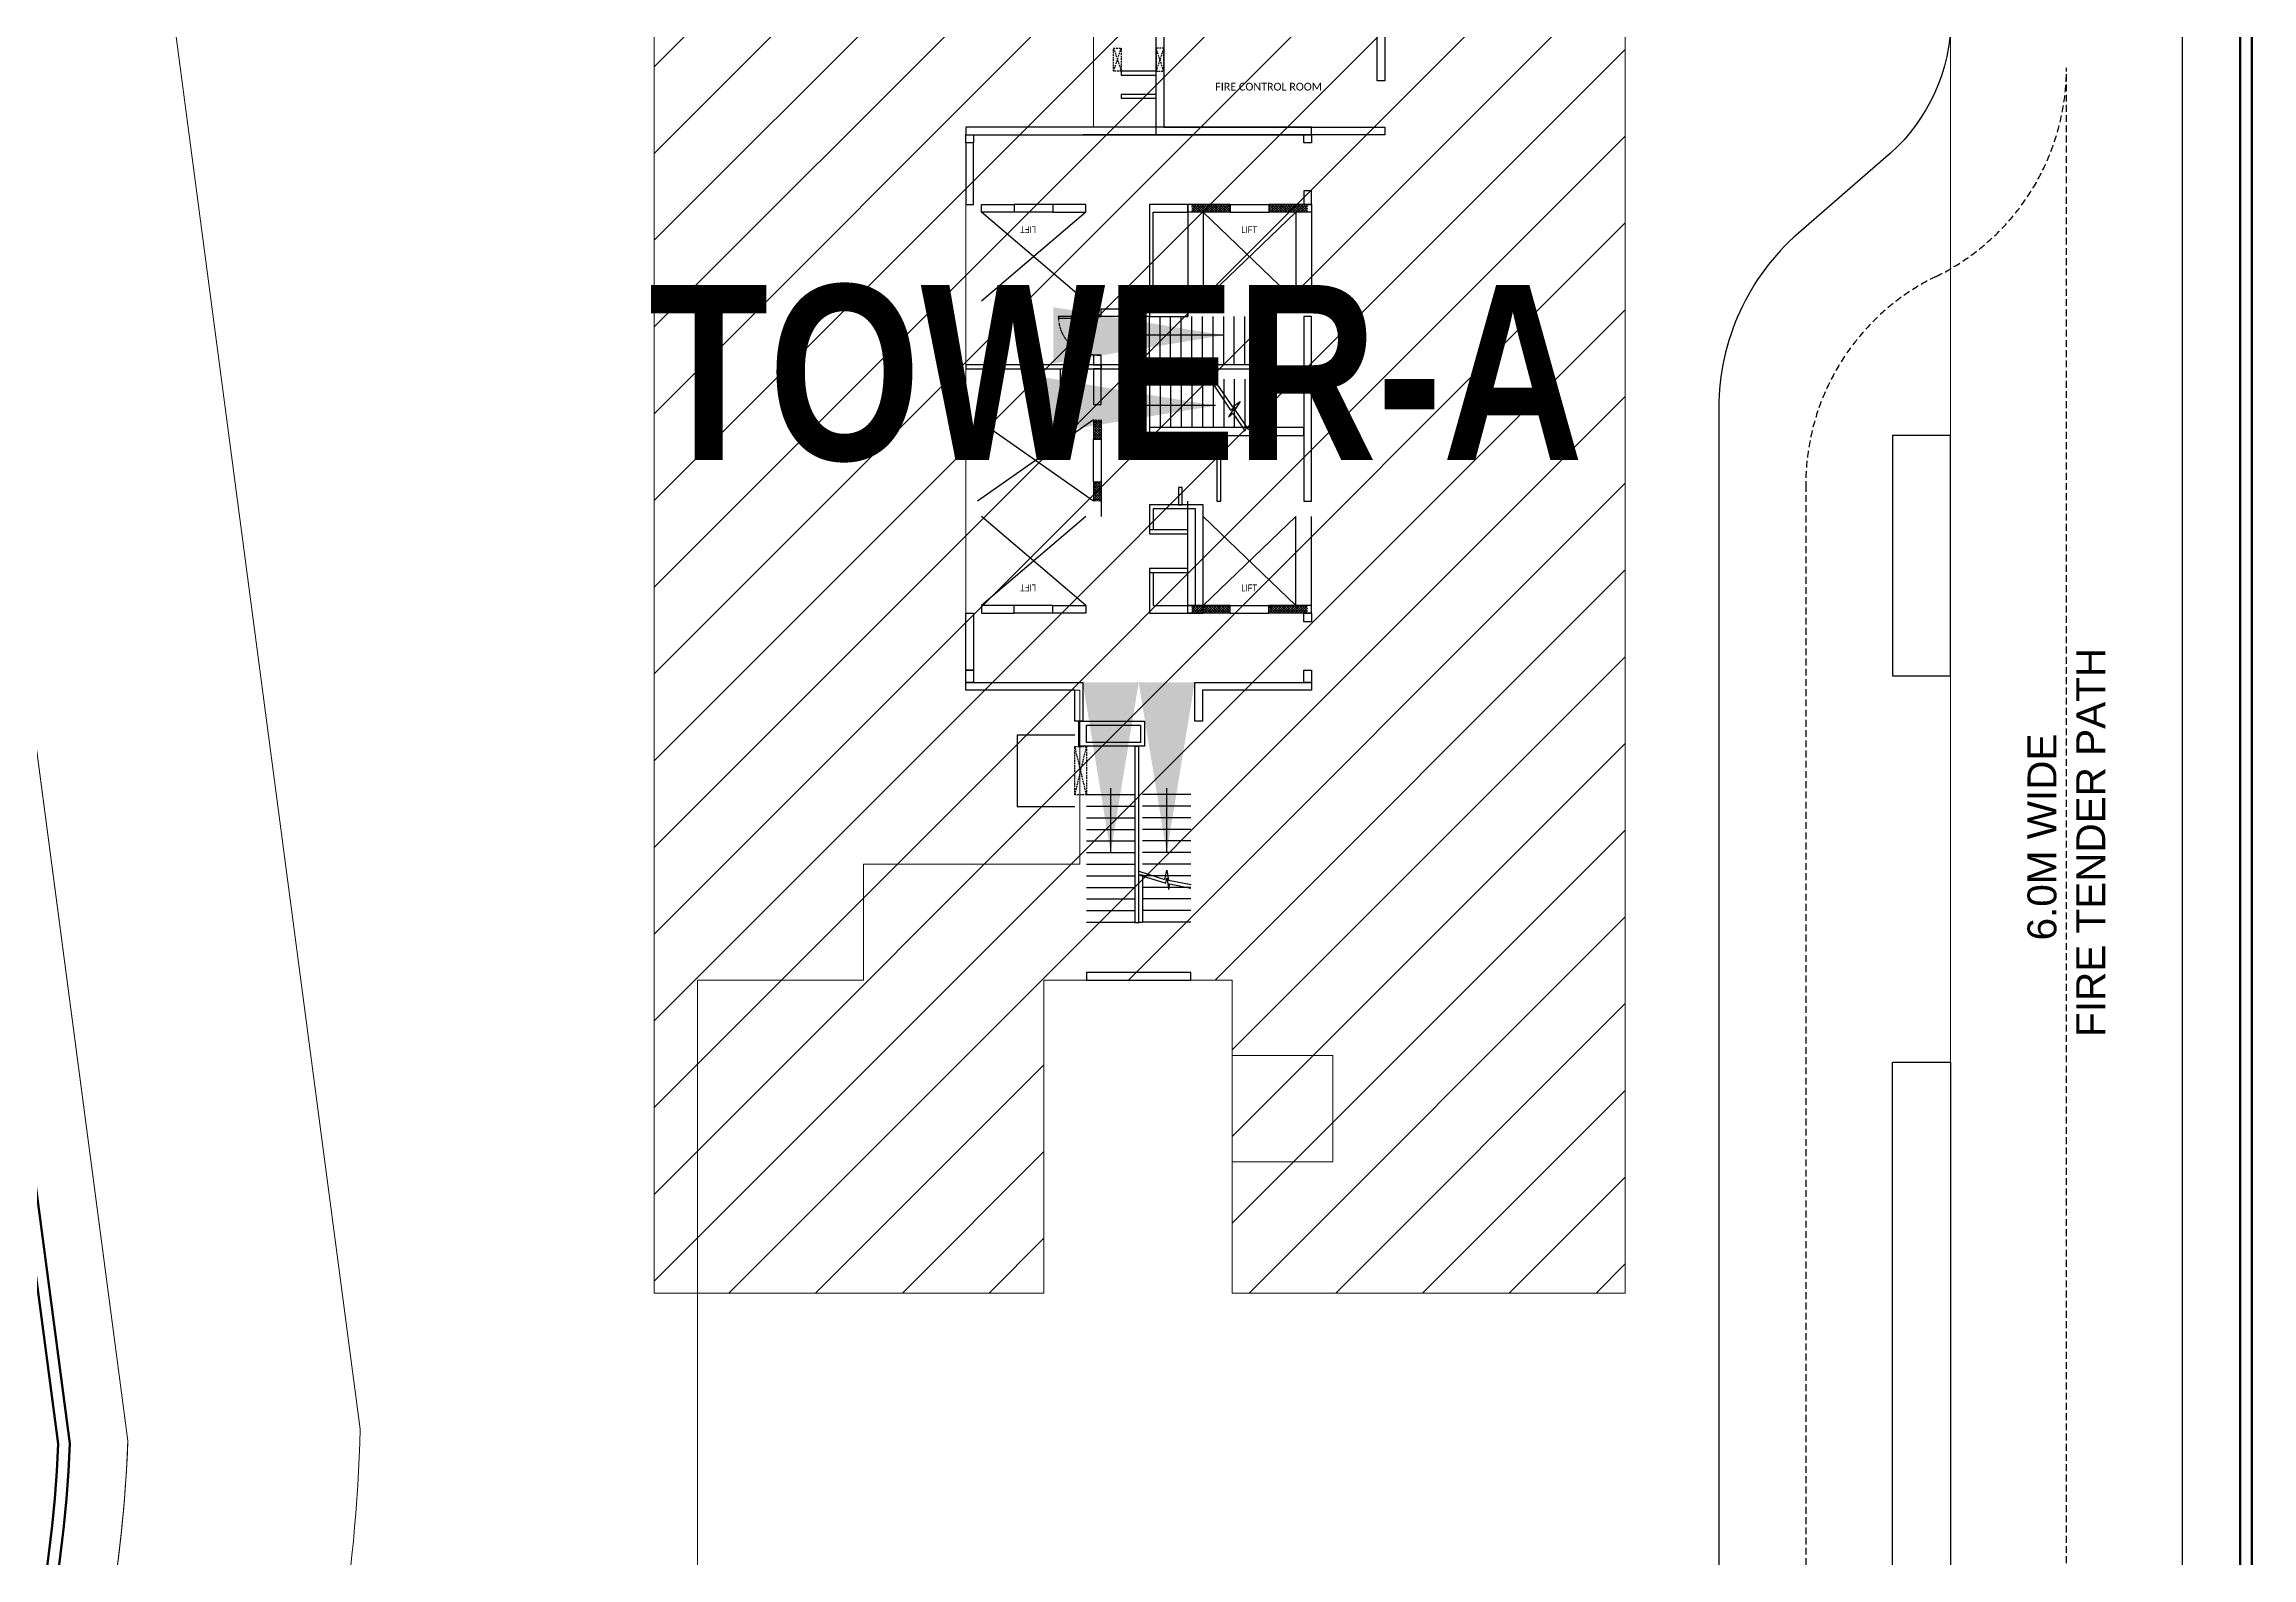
# Model space of a CAD drawing. Header units: millimetres. Extents: x 2061841 to 105821645, y -77612 to 48520811.
# Drawn here: x 2517186 to 2520427, y 35890 to 38112 of the extents above; entities that cross this region are included whole.
import ezdxf

# ---------------------------------------------------------------- set-up
doc = ezdxf.new("R2010")
doc.units = ezdxf.units.MM
doc.header["$LTSCALE"] = 10
doc.header["$MEASUREMENT"] = 0
for name, pattern in [('1035_Tower Layout$0$HIDDEN', [0.375, 0.25, -0.125]), ('DASHED', [0.75, 0.5, -0.25]), ('HIDDEN', [0.375, 0.25, -0.125])]:
    doc.linetypes.add(name, pattern=pattern)
doc.layers.add('A-Site', color=253, linetype='Continuous', lineweight=9)
doc.layers.add('Layer1', color=253, linetype='Continuous', lineweight=5)
doc.layers.add('SANCTION-A1 594X841$0$A1_Title Block_A-TITLE', color=3, linetype='Continuous')
doc.styles.add('1035_Tower Layout$0$WD-50', font='ARIALN.TTF', dxfattribs={"height": 150})
doc.styles.add('SANCTION-A1 594X841$0$A1_Title Block$0$A1_Title Block$0$MAS-TXTL', font='arialbd.ttf')
doc.styles.get("Standard").update_dxf_attribs({"font": 'calibri.ttf', "height": 2})
doc.styles.add('WD-500', font='arial.ttf', dxfattribs={"height": 750})
doc.dimstyles.new('DIM-CD', dxfattribs={"dimtxt": 150, "dimasz": 100, "dimexe": 0, "dimexo": 0, "dimgap": 1, "dimtad": 0, "dimdec": 0, "dimrnd": 5, "dimzin": 0, "dimdsep": 46, "dimtxsty": 'Standard', "dimblk": 'ARCHTICK', "dimcen": 0.09, "dimclrd": 256, "dimclre": 8, "dimclrt": 7, "dimadec": 0, "dimazin": 0, "dimtfac": 1, "dimtdec": 0, "dimtofl": 0, "dimtmove": 0, "dimatfit": 3, "dimfxl": 1, "dimtolj": 1, "dimtzin": 0, "dimarcsym": 0})

# ---------------------------------------------------------------- blocks, each defined once
blk = doc.blocks.new('*U39')
for p, q in [((0, 0), (0, -100)), ((1000, 0), (1000, -100))]:
    blk.add_line(p, q)
blk.add_lwpolyline([(0, 0), (0, 1000), (43.75, 1000), (43.75, 0)], close=True)
at = {"color": 8, "linetype": '1035_Tower Layout$0$HIDDEN'}
blk.add_arc((0, 0), 1000, 0, 90, dxfattribs=at)
blk = doc.blocks.new('_ArchTick')
at = {"color": 0, "linetype": 'ByBlock', "const_width": 0.15}
blk.add_lwpolyline([(-0.5, -0.5), (0.5, 0.5)], dxfattribs=at)

msp = doc.modelspace()

# ---------------------------------------------------------------- hatches: boundary and pattern name
h = msp.add_hatch()
h.set_pattern_fill('ANSI37', color=253, scale=0.8505, angle=270)
h.set_pattern_definition([(315, (2502435.241, 58916.2384), (1.90942696, 1.90942696), []), (45, (2502435.241, 58916.2384), (-1.90942696, 1.90942696), [])])
h.paths.add_polyline_path([(2519040.4, 37876.3), (2519040.4, 37864.9), (2518983.7, 37864.9), (2518983.7, 37876.3), (2519040.4, 37876.3)])
h.paths.add_polyline_path([(2518927, 37876.3), (2518927, 37864.9), (2518870.3, 37864.9), (2518870.3, 37876.3), (2518927, 37876.3)])
h = msp.add_hatch()
h.set_pattern_fill('ANSI37', color=253, scale=0.8505, angle=90)
h.set_pattern_definition([(135, (2519753.454, 9398.8158), (-1.90942696, -1.90942696), []), (225, (2519753.454, 9398.8158), (1.90942696, -1.90942696), [])])
h.paths.add_polyline_path([(2518737.3, 37469.6), (2518726, 37469.6), (2518726, 37441.2), (2518737.3, 37441.2)])
h.paths.add_polyline_path([(2518737.3, 37560.3), (2518726, 37560.3), (2518726, 37531.9), (2518737.3, 37531.9)])
h = msp.add_hatch()
h.set_pattern_fill('ANSI37', color=253, scale=0.8505)
h.set_pattern_definition([(45, (2544412.6613, 39830.925), (-1.90942696, 1.90942696), []), (135, (2544412.6613, 39830.925), (-1.90942696, -1.90942696), [])])
h.paths.add_polyline_path([(2519040.4, 37276.8), (2519040.4, 37288.1), (2518983.7, 37288.1), (2518983.7, 37276.8), (2519040.4, 37276.8)])
h.paths.add_polyline_path([(2518927, 37276.8), (2518927, 37288.1), (2518870.3, 37288.1), (2518870.3, 37276.8), (2518927, 37276.8)])
at = {"layer": 'Layer1'}
h = msp.add_hatch(dxfattribs=at)
h.set_pattern_fill('ANSI31', color=6, scale=28.35)
h.set_pattern_definition([(45, (2313095.84, 75590.35), (-63.647565, 63.647565), [])])
h.paths.add_polyline_path([(2519506.8, 38668.5), (2518900.1, 38668.5), (2518900.1, 38170.9), (2518686.7, 38170.9), (2518686.7, 38668.5), (2518081.2, 38668.5), (2518081.2, 36278.8), (2518653.2, 36278.8), (2518653.2, 36738.1), (2518929.8, 36738.1), (2518929.8, 36278.8), (2519506.8, 36278.8)])

# ---------------------------------------------------------------- linework, layer by layer
at = {"color": 253, "linetype": 'HIDDEN'}
for p, q in [((2518755.6, 38106), (2518767, 38072)), ((2518755.6, 38072), (2518767, 38105.9)), ((2518829.3, 38106), (2518818, 38072)), ((2518829.3, 38072), (2518818, 38105.9)), ((2518715.9, 37009.9, 0), (2518698.9, 37080.8, 0)), ((2518698.9, 37009.9, 0), (2518715.9, 37080.8, 0))]:
    msp.add_line(p, q, dxfattribs=at)
at = {"color": 253, "linetype": 'DASHED', "ltscale": 2}
for p, q in [((2520154.6, 34157.5, 0), (2520154.6, 38076.7, 0)), ((2519771.8, 37464.9, 0), (2519771.8, 34769.3, 0))]:
    msp.add_line(p, q, dxfattribs=at)
at = {"color": 253}
for p, q in [((2518874.7, 37978.4), (2518710.3, 37978.4)), ((2518714.7, 37864.9, 0), (2518561.6, 37734.5, 0)), ((2518714.7, 37734.5, 0), (2518561.6, 37864.9, 0)), ((2518666.5, 37876.3, 0), (2518609.8, 37876.3, 0)), ((2518666.5, 37864.9, 0), (2518609.8, 37864.9, 0)), ((2518864.6, 37876.3), (2518864.6, 37711.8)), ((2518927, 37876.3), (2518864.6, 37876.3)), ((2518927, 37864.9), (2518864.6, 37864.9)), ((2518887.3, 37864.9), (2518887.3, 37734.5)), ((2518887.3, 37864.9), (2519023.4, 37734.5)), ((2518887.3, 37734.5), (2519023.4, 37864.9)), ((2518927, 37876.3), (2518927, 37864.9)), ((2518927, 37876.3), (2518983.7, 37876.3)), ((2518927, 37864.9), (2518983.7, 37864.9)), ((2519046.1, 37876.3), (2518983.7, 37876.3)), ((2518983.7, 37876.3), (2518983.7, 37864.9)), ((2519046.1, 37864.9), (2518983.7, 37864.9)), ((2519023.4, 37864.9), (2519023.4, 37734.5)), ((2519046.1, 37876.3), (2519046.1, 37864.9)), ((2519046.1, 37864.9), (2519046.1, 37734.5)), ((2518808.2, 37640.9), (2518808.2, 37711.8)), ((2518823.8, 37640.9), (2518823.8, 37711.8)), ((2518839.4, 37640.9), (2518839.4, 37711.8)), ((2518855, 37640.9), (2518855, 37711.8)), ((2518870.6, 37640.9), (2518870.6, 37711.8)), ((2518886.2, 37640.9), (2518886.2, 37711.8)), ((2518901.8, 37640.9), (2518901.8, 37711.8)), ((2518917.4, 37640.9), (2518917.4, 37711.8)), ((2518932.9, 37640.9), (2518932.9, 37711.8)), ((2518948.5, 37640.9), (2518948.5, 37711.8)), ((2518964.1, 37640.9), (2518964.1, 37711.8)), ((2518964.1, 37638.2), (2519034.7, 37638.2)), ((2518808.2, 37619.8), (2518808.2, 37548.9)), ((2518823.8, 37619.8), (2518823.8, 37548.9)), ((2518839.4, 37619.8), (2518839.4, 37548.9)), ((2518855, 37619.8), (2518855, 37548.9)), ((2518870.6, 37619.8), (2518870.6, 37548.9)), ((2518886.2, 37619.8), (2518886.2, 37548.9)), ((2518901.8, 37619.8), (2518901.8, 37548.9)), ((2518917.4, 37619.8), (2518917.4, 37548.9)), ((2518932.9, 37619.8), (2518932.9, 37548.9)), ((2518948.5, 37619.8), (2518948.5, 37548.9)), ((2518964.1, 37622.7), (2519034.7, 37622.7)), ((2518964.1, 37619.8), (2518964.1, 37548.9)), ((2518726, 37441.2), (2518555.9, 37560.3, 0)), ((2518726, 37560.3), (2518555.9, 37441.2, 0)), ((2518726, 37560.3), (2518726, 37531.9, 0)), ((2518737.3, 37560.3), (2518737.3, 37531.9, 0)), ((2518726, 37469.6, 0), (2518726, 37531.9, 0)), ((2518726, 37531.9, 0), (2518737.3, 37531.9, 0)), ((2518737.3, 37531.9, 0), (2518737.3, 37469.6, 0)), ((2518726, 37469.6, 0), (2518726, 37441.2)), ((2518726, 37469.6, 0), (2518737.3, 37469.6, 0)), ((2518737.3, 37469.6, 0), (2518737.3, 37418.5, 0)), ((2518864.6, 37276.8, 0), (2518864.6, 37441.2, 0)), ((2518714.7, 37288.1, 0), (2518561.6, 37418.5, 0)), ((2518714.7, 37418.5, 0), (2518561.6, 37288.1, 0)), ((2518887.3, 37288.1, 0), (2518887.3, 37418.5, 0)), ((2518887.3, 37288.1, 0), (2519023.4, 37418.5, 0)), ((2518887.3, 37418.5, 0), (2519023.4, 37288.1, 0)), ((2519023.4, 37288.1, 0), (2519023.4, 37418.5, 0)), ((2519046.1, 37288.1, 0), (2519046.1, 37418.5, 0)), ((2518666.5, 37288.1, 0), (2518609.8, 37288.1, 0)), ((2518666.5, 37276.8, 0), (2518609.8, 37276.8, 0)), ((2518927, 37288.1, 0), (2518864.6, 37288.1, 0)), ((2518927, 37276.8, 0), (2518864.6, 37276.8, 0)), ((2518927, 37276.8, 0), (2518927, 37288.1, 0)), ((2518927, 37288.1, 0), (2518983.7, 37288.1, 0)), ((2518927, 37276.8, 0), (2518983.7, 37276.8, 0)), ((2519046.1, 37288.1, 0), (2518983.7, 37288.1, 0)), ((2518983.7, 37276.8, 0), (2518983.7, 37288.1, 0)), ((2519046.1, 37276.8, 0), (2518983.7, 37276.8, 0)), ((2519046.1, 37276.8, 0), (2519046.1, 37288.1, 0)), ((2518715.9, 37010.3, 0), (2518786.8, 37010.3, 0)), ((2518715.9, 36993.3, 0), (2518786.8, 36993.3, 0)), ((2518869, 37010.3, 0), (2518798.1, 37010.3, 0)), ((2518869, 36993.3, 0), (2518798.1, 36993.3, 0)), ((2518715.9, 36976.3, 0), (2518786.8, 36976.3, 0)), ((2518715.9, 36959.3, 0), (2518786.8, 36959.3, 0)), ((2518869, 36976.3, 0), (2518798.1, 36976.3, 0)), ((2518869, 36959.3, 0), (2518798.1, 36959.3, 0)), ((2518715.9, 36942.3, 0), (2518786.8, 36942.3, 0)), ((2518715.9, 36925.2, 0), (2518786.8, 36925.2, 0)), ((2518869, 36942.3, 0), (2518798.1, 36942.3, 0)), ((2518869, 36925.2, 0), (2518798.1, 36925.2, 0)), ((2518715.9, 36908.2, 0), (2518786.8, 36908.2, 0)), ((2518715.9, 36891.2, 0), (2518786.8, 36891.2, 0)), ((2518869, 36908.2, 0), (2518798.1, 36908.2, 0)), ((2518869, 36891.2, 0), (2518798.1, 36891.2, 0)), ((2518715.9, 36874.2, 0), (2518786.8, 36874.2, 0)), ((2518715.9, 36857.2, 0), (2518786.8, 36857.2, 0)), ((2518869, 36874.2, 0), (2518798.1, 36874.2, 0)), ((2518869, 36857.2, 0), (2518798.1, 36857.2, 0)), ((2518715.9, 36840.2, 0), (2518786.8, 36840.2, 0)), ((2518715.9, 36823.2, 0), (2518786.8, 36823.2, 0)), ((2518869, 36840.2, 0), (2518798.1, 36840.2, 0)), ((2518869, 36823.2, 0), (2518798.1, 36823.2, 0)), ((2518869, 36749.4), (2518715.9, 36749.4)), ((2518715.9, 36749.4), (2518715.9, 36738.1)), ((2518715.9, 36738.1), (2518869, 36738.1)), ((2518869, 36738.1), (2518869, 36749.4))]:
    msp.add_line(p, q, dxfattribs=at)
at = {"lineweight": 15, "ltscale": 10, "transparency": 33554687}
for points in [[(2520324.7, 39576), (2520324.7, 33412.4, -0.414214), (2519729.3, 32817), (2517850.7, 32817, -0.437863), (2517202.2, 33412.4), (2517202.2, 35443.7, -0.076844), (2517214.1, 35520.7, 0.067138), (2517308.5, 36062.1), (2516844.2, 39575.7), (2517187.4, 39575.7), (2517200.5, 39473.4), (2519984.5, 39473.6), (2519984.5, 39576)], [(2517649.5, 36079.1, -0.068902), (2517542.4, 35430.6), (2517542.4, 33412.4, 0.414214), (2517797.5, 33157.2), (2519729.3, 33157.2, 0.414214), (2519984.5, 33412.4), (2519984.5, 38878.2, 0.414214), (2519729.3, 39133.4), (2517536.9, 39133.4, 0.453245), (2517283.9, 38844.8)]]:
    msp.add_lwpolyline(points, format="xyb", close=True, dxfattribs=at)
at = {"color": 253}
msp.add_lwpolyline([(2520324.7, 32715), (2520324.7, 39575.7), (2519984.5, 39575.7), (2519984.5, 38728, -0.38121), (2519905.1, 38660), (2519119.8, 38660), (2519119.8, 38154), (2519984.5, 38154), (2519984.5, 38135, -0.211939), (2519885.5, 37942.6), (2519761.1, 37834.4, 0.216988), (2519644.3, 37577.8), (2519644.3, 34626.3, 0.186161)], format="xyb", dxfattribs=at)
at = {"color": 253, "lineweight": 9}
msp.add_lwpolyline([(2516846.4, 39558.6), (2517308.5, 36062.1, -0.167265), (2516824.6, 34814.7), (2514517.4, 32817), (2519984.5, 32817), (2519984.5, 32732), (2514289.2, 32732), (2516763.9, 34874.7, 0.165474), (2517223.3, 36058.2), (2516760.6, 39558.6)], format="xyb", close=True, dxfattribs=at)
at = {"color": 253, "lineweight": 9, "transparency": 33554483}
msp.add_lwpolyline([(2518144.8, 35802), (2518144.8, 36738.1), (2518388.6, 36738.1), (2518388.6, 36908.2), (2518706, 36908.2), (2518706, 37163.4), (2518538.9, 37163.4), (2518538.9, 37989.8), (2518726, 37989.8), (2518726, 38154), (2517548, 38154), (2517548, 38549.8), (2517317.5, 38549.8), (2517301.4, 38677), (2517302.8, 38986.3), (2517548, 38986.3), (2517549.5, 39473.6), (2517200.5, 39473.2), (2517189.9, 39558.6), (2516846.4, 39558.6), (2517308.5, 36062.1, -0.166689), (2516827.6, 34818.3)], format="xyb", dxfattribs=at)
at = {"color": 253, "lineweight": 9}
msp.add_lwpolyline([(2520324.7, 32732), (2520409.7, 32732), (2520409.7, 39558.6), (2520324.7, 39558.6)], close=True, dxfattribs=at)
at = {"lineweight": 15, "ltscale": 10, "transparency": 33554559}
msp.add_lwpolyline([(2517649.5, 36079.1, -0.068902), (2517542.4, 35430.6), (2517542.4, 33412.4, 0.414214), (2517797.5, 33157.2), (2519729.3, 33157.2, 0.414214), (2519984.5, 33412.4), (2519984.5, 38878.2, 0.414214), (2519729.3, 39133.4), (2517536.9, 39133.4, 0.453245), (2517283.9, 38844.8)], format="xyb", close=True, dxfattribs=at)
at = {"color": 253}
for points in [[(2519142.5, 38057.8), (2519142.5, 38159.6), (2518829.3, 38159.6), (2518829.3, 37989.8), (2519153.8, 37989.8), (2519153.8, 37978.4), (2518818, 37978.4), (2518818, 38170.9), (2519153.8, 38170.9), (2519153.8, 38057.8), (2519142.5, 38057.8)], [(2518901.7, 37612.6), (2518927.1, 37574.5), (2518933.8, 37579.2), (2518924.3, 37564.8), (2518930.7, 37570.2), (2518949, 37543.9)], [(2518907.4, 37612.6), (2518930, 37579.3), (2518941.6, 37587.4), (2518933.4, 37575), (2518933.4, 37575), (2518953.9, 37545.8)], [(2518808.2, 37336.3), (2518808.2, 37276.8), (2518887.3, 37276.8), (2518887.3, 37435.5), (2518808.2, 37435.5), (2518808.2, 37398.7)], [(2518813.9, 37336.3), (2518813.9, 37288.1), (2518876, 37288.1), (2518876, 37429.9), (2518813.9, 37429.9), (2518813.9, 37398.7)], [(2518538.9, 37174.7), (2518710.3, 37174.7), (2518710.3, 37118), (2518698.9, 37118), (2518698.9, 37163.4), (2518538.9, 37163.4), (2518538.9, 37174.7)], [(2518792.5, 36897.8), (2518831, 36885.8), (2518833.9, 36899.6), (2518836.4, 36885), (2518836.4, 36885), (2518869.3, 36878.2)], [(2518792.5, 36892.6), (2518832.1, 36880.3), (2518833.8, 36888.4), (2518836.8, 36871.3), (2518837.7, 36879.6), (2518869.1, 36873.1)]]:
    msp.add_lwpolyline(points, dxfattribs=at)
at = {"color": 253, "linetype": 'HIDDEN'}
for points in [[(2518767, 38072), (2518755.6, 38072), (2518755.6, 38106), (2518767, 38106)], [(2518818, 38072), (2518829.3, 38072), (2518829.3, 38106), (2518818, 38106)]]:
    msp.add_lwpolyline(points, close=True, dxfattribs=at)
at = {"color": 253}
for points in [[(2518818, 38072), (2518767, 38072), (2518767, 38066.3), (2518818, 38066.3)], [(2518818, 38038), (2518767, 38038), (2518767, 38032.3), (2518818, 38032.3)], [(2519046.1, 37989.8), (2518538.9, 37989.8), (2518538.9, 37978.4), (2519046.1, 37978.4)], [(2518550.2, 37967.1), (2518538.9, 37967.1), (2518538.9, 37978.4), (2518550.2, 37978.4)], [(2518538.9, 37967.1), (2518538.9, 37876.4), (2518550.2, 37876.4), (2518550.2, 37967.1)], [(2519046.1, 37967.1), (2519034.7, 37967.1), (2519034.7, 37978.4), (2519046.1, 37978.4)], [(2519034.7, 37896.2), (2519034.7, 37876.4), (2519046.1, 37876.4), (2519046.1, 37896.2)], [(2518864.6, 37876.3), (2518808.2, 37876.3), (2518808.2, 37711.8), (2518864.6, 37711.8), (2518864.6, 37723.2), (2518813.9, 37723.2), (2518813.9, 37864.9), (2518864.6, 37864.9)], [(2518808.2, 37711.8), (2518737.3, 37711.8), (2518737.3, 37723.2), (2518808.2, 37723.2)], [(2519034.7, 37441.2), (2519046.1, 37441.2), (2519046.1, 37711.8), (2519034.7, 37711.8)], [(2518538.9, 37635.3), (2518737.3, 37635.3), (2518737.3, 37640.9), (2518538.9, 37640.9)], [(2518677.8, 37635.3), (2518683.5, 37635.3), (2518683.5, 37583), (2518677.8, 37583)], [(2518737.3, 37635.3), (2518726, 37635.3), (2518726, 37583), (2518737.3, 37583)], [(2518964.1, 37619.8), (2518964.1, 37640.9), (2518737.3, 37640.9), (2518737.3, 37635.3), (2518958.5, 37635.3), (2518958.5, 37619.8)], [(2519034.7, 37548.9), (2518808.2, 37548.9), (2518808.2, 37537.6), (2519034.7, 37537.6)], [(2518856.4, 37512.1), (2518850.7, 37512.1), (2518850.7, 37537.6), (2518856.4, 37537.6)], [(2518913.1, 37537.6), (2518907.4, 37537.6), (2518907.4, 37441.2), (2518913.1, 37441.2)], [(2519899.4, 37184.8), (2519984.5, 37184.8), (2519984.5, 37537.3), (2519899.4, 37537.3)], [(2518856.4, 37461.1), (2518850.7, 37461.1), (2518850.7, 37435.5), (2518856.4, 37435.5)], [(2518808.2, 37393), (2518864.6, 37393), (2518864.6, 37398.7), (2518808.2, 37398.7)], [(2518808.2, 37336.3), (2518864.6, 37336.3), (2518864.6, 37342), (2518808.2, 37342)], [(2518538.9, 37193.1), (2518538.9, 37276.8), (2518550.2, 37276.8), (2518550.2, 37193.1)], [(2519034.7, 37264), (2519034.7, 37276.8), (2519046.1, 37276.8), (2519046.1, 37264)], [(2518550.2, 37174.7), (2518538.9, 37174.7), (2518538.9, 37193.1), (2518550.2, 37193.1)], [(2519046.1, 37174.7), (2519034.7, 37174.7), (2519034.7, 37193.1), (2519046.1, 37193.1)], [(2519046.1, 37174.7), (2519046.1, 37163.4), (2518886, 37163.4), (2518886, 37118), (2518874.7, 37118), (2518874.7, 37174.7)]]:
    msp.add_lwpolyline(points, close=True, dxfattribs=at)
at = {"color": 253, "elevation": 0}
for points in [[(2518609.8, 37864.9), (2518561.6, 37864.9), (2518561.6, 37876.3), (2518609.8, 37876.3)], [(2518666.5, 37864.9), (2518714.7, 37864.9), (2518714.7, 37876.3), (2518666.5, 37876.3)], [(2518737.3, 37655.1), (2518726, 37655.1), (2518726, 37640.9), (2518737.3, 37640.9)], [(2518609.8, 37288.1), (2518561.6, 37288.1), (2518561.6, 37276.8), (2518609.8, 37276.8)], [(2518666.5, 37288.1), (2518714.7, 37288.1), (2518714.7, 37276.8), (2518666.5, 37276.8)], [(2518704.7, 37118), (2518801, 37118), (2518801, 37081.2), (2518704.7, 37081.2)], [(2518716.1, 37112.4), (2518795.3, 37112.4), (2518795.3, 37086.8), (2518716.1, 37086.8)], [(2518792.5, 37080.8), (2518786.8, 37080.8), (2518786.8, 36822.8), (2518792.5, 36822.8)], [(2518798.1, 36822.8), (2518792.5, 36822.8), (2518792.5, 36892.6), (2518798.1, 36892.6)], [(2519899.4, 36617.8), (2519984.5, 36617.8), (2519984.5, 35672.8), (2519899.4, 35672.8)]]:
    msp.add_lwpolyline(points, close=True, dxfattribs=at)
msp.add_lwpolyline([(2518698.9, 37097.8), (2518613.9, 37097.8), (2518613.9, 36992.9), (2518698.9, 36992.9)], dxfattribs=at)
at = {"color": 253, "linetype": 'HIDDEN', "elevation": 0}
msp.add_lwpolyline([(2518715.9, 37009.9), (2518698.9, 37009.9), (2518698.9, 37080.8), (2518715.9, 37080.8)], close=True, dxfattribs=at)
at = {"color": 253, "lineweight": 9, "transparency": 33554483}
msp.add_lwpolyline([(2518929.8, 36627.5), (2519077.3, 36627.5), (2519077.3, 36471.3), (2518929.8, 36471.3)], close=True, dxfattribs=at)
at = {"color": 253, "linetype": 'DASHED', "ltscale": 2}
for centre, start, end in [((2519814.4, 38076.7, 0), 295.944, 0), ((2520112, 37464.9, 0), 115.944, 180)]:
    msp.add_arc(centre, 340.2, start, end, dxfattribs=at)
at = {"layer": 'A-Site', "color": 6, "lineweight": 60}
msp.add_lwpolyline([(2516847.2, 39558.6), (2516845.1, 39575.7), (2516741.2, 39575.7), (2517206.2, 36057.5, -0.165102), (2516751.7, 34886.6), (2514243.6, 32715), (2519984.5, 32715), (2519984.5, 32732), (2514289.2, 32732), (2516763.9, 34874.7, 0.165474), (2517223.3, 36058.2), (2516760.6, 39558.6)], format="xyb", close=True, dxfattribs=at)
msp.add_lwpolyline([(2520324.7, 32715), (2520426.7, 32715), (2520426.7, 39575.7), (2520324.7, 39575.7), (2520324.7, 39558.6), (2520409.7, 39558.6), (2520409.7, 32732), (2520324.7, 32732)], close=True, dxfattribs=at)
at = {"layer": 'Layer1', "color": 1}
for p, q in [((2518929.8, 36738.1), (2518653.2, 36738.1)), ((2518653.2, 36738.1), (2518653.2, 36278.8)), ((2518929.8, 36738.1), (2518929.8, 36278.8))]:
    msp.add_line(p, q, dxfattribs=at)
at = {"layer": 'Layer1', "color": 1, "elevation": 0}
for points in [[(2518686.7, 38170.9), (2518686.7, 38668.5), (2518081.2, 38668.5), (2518081.2, 36278.8), (2518653.2, 36278.8)], [(2518929.8, 36278.8), (2519506.8, 36278.8), (2519506.8, 38668.5), (2518900.1, 38668.5)]]:
    msp.add_lwpolyline(points, dxfattribs=at)
msp.add_lwpolyline([(2519506.8, 38668.5), (2518900.1, 38668.5), (2518900.1, 38170.9), (2518686.7, 38170.9), (2518686.7, 38668.5), (2518081.2, 38668.5), (2518081.2, 36278.8), (2518653.2, 36278.8), (2518653.2, 36738.1), (2518929.8, 36738.1), (2518929.8, 36278.8), (2519506.8, 36278.8)], close=True, dxfattribs=at)

# ---------------------------------------------------------------- block references
at = {"color": 253, "xscale": -0.05669999999999936, "yscale": 0.05669999999999936, "zscale": 0.05669999999999936, "rotation": 89.99999999999946}
msp.add_blockref('*U39', (2518731.7, 37711.8, 0), dxfattribs=at)

# ---------------------------------------------------------------- texts
at = {"style": 'WD-500'}
for s, height, p in [('FIRE TENDER PATH', 42.525, (2520211.5, 36654.7, 26.1)), ('6.0M WIDE', 42.52, (2520139.8, 36796.3, 26.1))]:
    msp.add_text(s, height=height, rotation=90, dxfattribs=at).set_placement(p)
at = {"color": 253, "insert": (2518904.9, 38055), "char_height": 11.34, "width": 183.883, "attachment_point": 1}
msp.add_mtext('FIRE CONTROL ROOM ', dxfattribs=at)
at = {"color": 253, "char_height": 9.92, "width": 31.851, "rotation": 180, "style": '1035_Tower Layout$0$WD-50'}
for insert, attachment_point in [((2518618.5, 37834.3, 0), 3), ((2518618.5, 37318.7, 0), 9)]:
    msp.add_mtext('LIFT', dxfattribs=dict(at, insert=insert, attachment_point=attachment_point))
at = {"color": 253, "char_height": 9.92, "width": 31.851, "style": '1035_Tower Layout$0$WD-50'}
for insert, attachment_point in [((2518966.4, 37834.3, 0), 9), ((2518966.4, 37318.7), 3)]:
    msp.add_mtext('LIFT', dxfattribs=dict(at, insert=insert, attachment_point=attachment_point))
at = {"layer": 'SANCTION-A1 594X841$0$A1_Title Block_A-TITLE', "linetype": 'ByBlock', "style": 'SANCTION-A1 594X841$0$A1_Title Block$0$A1_Title Block$0$MAS-TXTL', "width": 0.8}
msp.add_text('TOWER-A', height=257.02, dxfattribs=at).set_placement((2518073.5, 37501.2, 0))

# ---------------------------------------------------------------- leaders
at = {"color": 253}
for points, override in [([(2518917.4, 37684.5), (2518802.2, 37684.5)], {"dimasz": 250, "dimgap": 1, "dimtad": 0}), ([(2518905.1, 37581.2), (2518802.2, 37581.2)], {"dimasz": 250, "dimgap": 1, "dimtad": 0}), ([(2518751.4, 36924.9, 0), (2518751.4, 37019.9, 0)], {"dimasz": 250}), ([(2518833.6, 36924.9, 0), (2518833.6, 37019.9, 0)], {"dimasz": 250})]:
    msp.add_leader(points, dimstyle='DIM-CD', override=override, dxfattribs=at)

doc.saveas('drawing.dxf')
